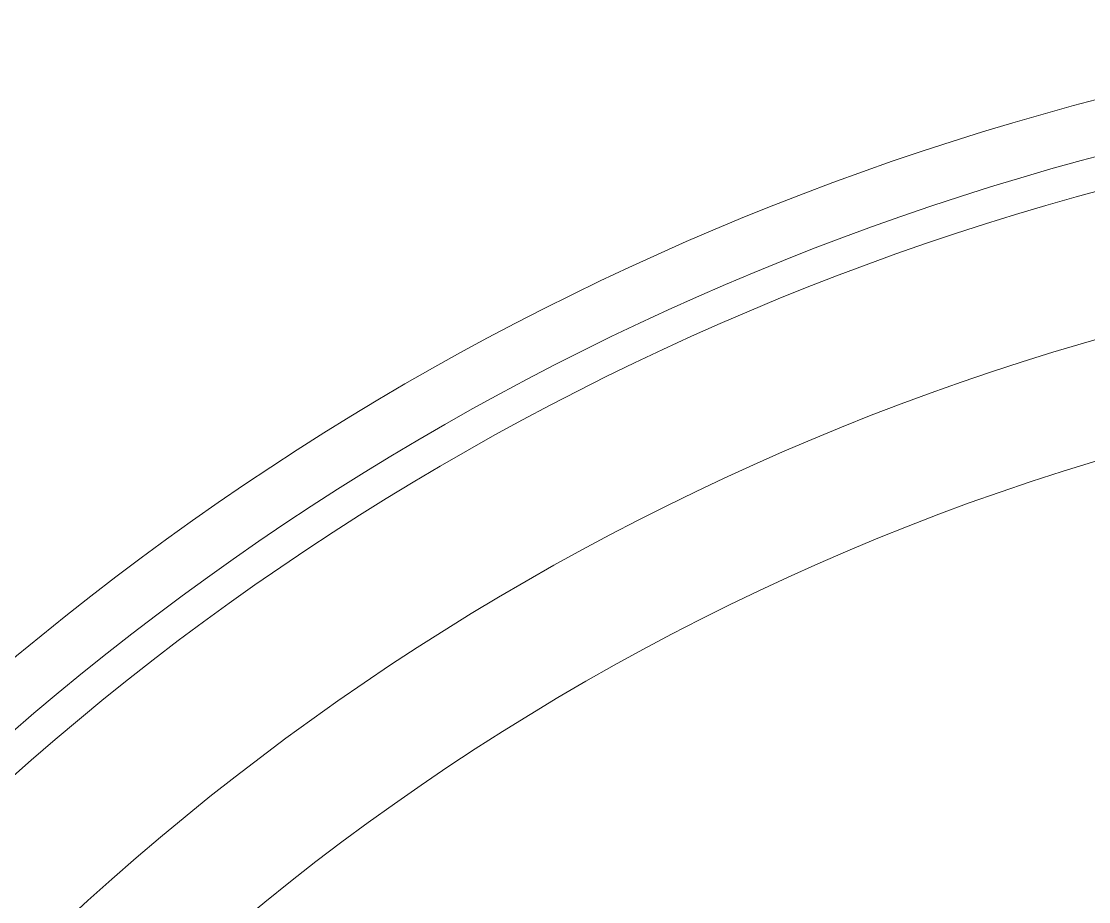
# Model space of a CAD drawing. Extents: x 11 to 120, y 2 to 94.
# Drawn here: x 110.783 to 112.724, y 43.944 to 45.545 of the extents above; entities that cross this region are included whole.
import ezdxf

# ---------------------------------------------------------------- set-up
doc = ezdxf.new("R2010")
doc.units = 0
doc.header["$MEASUREMENT"] = 0
doc.linetypes.add('SLD-Solid', pattern=[0])
doc.layers.add('OBJECT', color=7, linetype='CONTINUOUS')

msp = doc.modelspace()

# ---------------------------------------------------------------- linework, layer by layer
at = {"layer": 'OBJECT', "color": 7, "linetype": 'SLD-Solid', "lineweight": 15}
for radius, start, end in [(5.0469, 95.2273, 137.1485), (4.9469, 95.8954, 138.4121), (4.8857, 96.0599, 139.2274), (4.6263, 96.8115, 143.1086), (4.4142, 97.488, 146.9505)]:
    msp.add_arc((114.0116, 40.5189), radius, start, end, dxfattribs=at)

doc.saveas('drawing.dxf')
